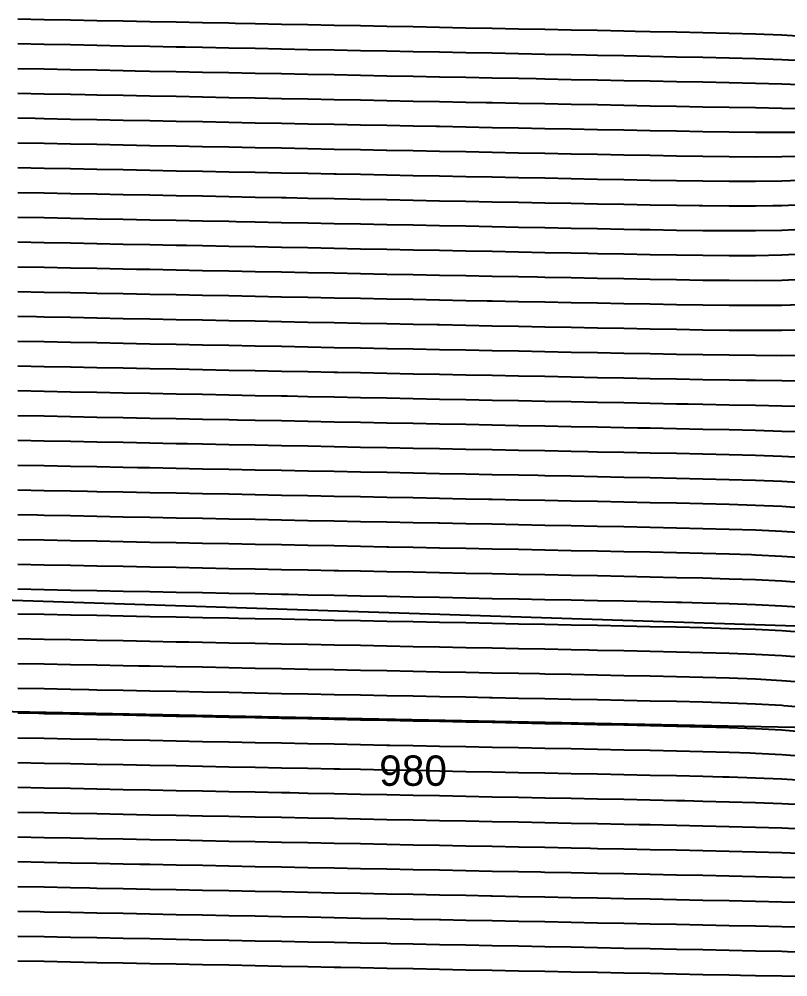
# Model space of a CAD drawing. Header units: metres. Extents: x 2416 to 4584, y 31 to 133.
# Drawn here: x 3298.6 to 3361.9, y 33.2 to 112.1 of the extents above; entities that cross this region are included whole.
import ezdxf
from ezdxf.enums import TextEntityAlignment as Align

# ---------------------------------------------------------------- set-up
doc = ezdxf.new("R2010")
doc.units = ezdxf.units.M
for name, color, linetype in [('Vs_1000', 7, 'Continuous'), ('Vs_1020', 7, 'Continuous'), ('Vs_1040', 7, 'Continuous'), ('Vs_1060', 7, 'Continuous'), ('Vs_1080', 7, 'Continuous'), ('Vs_1100', 7, 'Continuous'), ('Vs_1120', 7, 'Continuous'), ('Vs_1140', 7, 'Continuous'), ('Vs_380', 7, 'Continuous'), ('Vs_400', 7, 'Continuous'), ('Vs_420', 7, 'Continuous'), ('Vs_440', 7, 'Continuous'), ('Vs_460', 7, 'Continuous'), ('Vs_480', 7, 'Continuous'), ('Vs_500', 7, 'Continuous'), ('Vs_520', 7, 'Continuous'), ('Vs_540', 7, 'Continuous'), ('Vs_560', 7, 'Continuous'), ('Vs_580', 7, 'Continuous'), ('Vs_600', 7, 'Continuous'), ('Vs_620', 7, 'Continuous'), ('Vs_640', 7, 'Continuous'), ('Vs_660', 7, 'Continuous'), ('Vs_680', 7, 'Continuous'), ('Vs_700', 7, 'Continuous'), ('Vs_720', 7, 'Continuous'), ('Vs_740', 7, 'Continuous'), ('Vs_760', 7, 'Continuous'), ('Vs_780', 7, 'Continuous'), ('Vs_800', 7, 'Continuous'), ('Vs_820', 7, 'Continuous'), ('Vs_840', 7, 'Continuous'), ('Vs_860', 7, 'Continuous'), ('Vs_880', 7, 'Continuous'), ('Vs_900', 7, 'Continuous'), ('Vs_920', 7, 'Continuous'), ('Vs_940', 7, 'Continuous'), ('Vs_960', 7, 'Continuous'), ('Vs_980', 7, 'Continuous')]:
    doc.layers.add(name, color=color, linetype=linetype)

msp = doc.modelspace()

# ---------------------------------------------------------------- linework, layer by layer
at = {"layer": 'Vs_1000'}
msp.add_lwpolyline([(3363.578, 47.333), (3361.41, 47.442), (3359.242, 47.524), (3357.073, 47.589), (3354.905, 47.644), (3353.415, 47.678), (3352.737, 47.694), (3350.569, 47.74), (3348.401, 47.785), (3346.233, 47.829), (3344.065, 47.873), (3341.897, 47.916), (3339.729, 47.959), (3337.561, 48.002), (3335.393, 48.045), (3333.225, 48.088), (3331.057, 48.131), (3328.889, 48.174), (3326.721, 48.217), (3324.552, 48.26), (3322.384, 48.302), (3320.91, 48.332), (3320.216, 48.345), (3318.048, 48.388), (3315.88, 48.431), (3313.712, 48.474), (3311.544, 48.517), (3309.376, 48.56), (3307.208, 48.603), (3305.04, 48.646), (3302.872, 48.689), (3300.704, 48.732), (3298.536, 48.775)], dxfattribs=at)
at = {"layer": 'Vs_1020'}
msp.add_lwpolyline([(3363.578, 45.338), (3361.41, 45.425), (3359.242, 45.495), (3357.073, 45.554), (3354.905, 45.606), (3352.737, 45.654), (3350.569, 45.7), (3349.658, 45.719), (3348.401, 45.744), (3346.233, 45.788), (3344.065, 45.831), (3341.897, 45.875), (3339.729, 45.918), (3337.561, 45.961), (3335.393, 46.004), (3333.225, 46.047), (3331.057, 46.09), (3328.889, 46.132), (3326.721, 46.175), (3324.552, 46.218), (3322.384, 46.261), (3320.216, 46.304), (3318.048, 46.347), (3316.798, 46.372), (3315.88, 46.39), (3313.712, 46.433), (3311.544, 46.476), (3309.376, 46.519), (3307.208, 46.562), (3305.04, 46.605), (3302.872, 46.648), (3300.704, 46.691), (3298.536, 46.733)], dxfattribs=at)
at = {"layer": 'Vs_1040'}
msp.add_lwpolyline([(3363.578, 43.334), (3361.41, 43.404), (3359.242, 43.465), (3357.073, 43.518), (3354.905, 43.568), (3352.737, 43.614), (3350.569, 43.659), (3348.401, 43.704), (3346.233, 43.747), (3345.646, 43.759), (3344.065, 43.79), (3341.897, 43.833), (3339.729, 43.876), (3337.561, 43.919), (3335.393, 43.962), (3333.225, 44.005), (3331.057, 44.048), (3328.889, 44.091), (3326.721, 44.134), (3324.552, 44.177), (3322.384, 44.22), (3320.216, 44.263), (3318.048, 44.306), (3315.88, 44.349), (3313.712, 44.392), (3312.686, 44.412), (3311.544, 44.435), (3309.376, 44.478), (3307.208, 44.521), (3305.04, 44.563), (3302.872, 44.606), (3300.704, 44.649), (3298.536, 44.692)], dxfattribs=at)
at = {"layer": 'Vs_1060'}
msp.add_lwpolyline([(3363.578, 41.319), (3361.41, 41.378), (3359.242, 41.432), (3357.073, 41.482), (3354.905, 41.529), (3352.737, 41.574), (3350.569, 41.619), (3348.401, 41.663), (3346.233, 41.706), (3344.065, 41.749), (3341.897, 41.792), (3341.559, 41.799), (3339.729, 41.835), (3337.561, 41.878), (3335.393, 41.921), (3333.225, 41.964), (3331.057, 42.007), (3328.889, 42.05), (3326.721, 42.093), (3324.552, 42.136), (3322.384, 42.179), (3320.216, 42.222), (3318.048, 42.265), (3315.88, 42.308), (3313.712, 42.351), (3311.544, 42.393), (3309.376, 42.436), (3308.575, 42.452), (3307.208, 42.479), (3305.04, 42.522), (3302.872, 42.565), (3300.704, 42.608), (3298.536, 42.651)], dxfattribs=at)
at = {"layer": 'Vs_1080'}
msp.add_lwpolyline([(3363.578, 39.295), (3361.41, 39.347), (3359.242, 39.396), (3357.073, 39.444), (3354.905, 39.49), (3352.737, 39.534), (3350.569, 39.578), (3348.401, 39.622), (3346.233, 39.665), (3344.065, 39.708), (3341.897, 39.751), (3339.729, 39.794), (3337.561, 39.837), (3337.454, 39.839), (3335.393, 39.88), (3333.225, 39.923), (3331.057, 39.966), (3328.889, 40.009), (3326.721, 40.052), (3324.552, 40.095), (3322.384, 40.138), (3320.216, 40.181), (3318.048, 40.223), (3315.88, 40.266), (3313.712, 40.309), (3311.544, 40.352), (3309.376, 40.395), (3307.208, 40.438), (3305.04, 40.481), (3304.463, 40.492), (3302.872, 40.524), (3300.704, 40.567), (3298.536, 40.61)], dxfattribs=at)
at = {"layer": 'Vs_1100'}
msp.add_lwpolyline([(3363.578, 37.265), (3361.41, 37.313), (3359.242, 37.359), (3357.073, 37.405), (3354.905, 37.45), (3352.737, 37.494), (3350.569, 37.537), (3348.401, 37.581), (3346.233, 37.624), (3344.065, 37.667), (3341.897, 37.71), (3339.729, 37.753), (3337.561, 37.796), (3335.393, 37.839), (3333.343, 37.879), (3333.225, 37.882), (3331.057, 37.925), (3328.889, 37.968), (3326.721, 38.011), (3324.552, 38.053), (3322.384, 38.096), (3320.216, 38.139), (3318.048, 38.182), (3315.88, 38.225), (3313.712, 38.268), (3311.544, 38.311), (3309.376, 38.354), (3307.208, 38.397), (3305.04, 38.44), (3302.872, 38.483), (3300.704, 38.526), (3300.351, 38.533), (3298.536, 38.569)], dxfattribs=at)
at = {"layer": 'Vs_1120'}
msp.add_lwpolyline([(3363.578, 35.23), (3361.862, 35.266), (3361.41, 35.276), (3359.242, 35.321), (3357.073, 35.365), (3354.905, 35.409), (3352.737, 35.453), (3350.569, 35.496), (3348.401, 35.54), (3346.233, 35.583), (3344.065, 35.626), (3341.897, 35.669), (3339.729, 35.712), (3337.561, 35.755), (3335.393, 35.798), (3333.225, 35.841), (3331.057, 35.883), (3329.232, 35.92), (3328.889, 35.926), (3326.721, 35.969), (3324.552, 36.012), (3322.384, 36.055), (3320.216, 36.098), (3318.048, 36.141), (3315.88, 36.184), (3313.712, 36.227), (3311.544, 36.27), (3309.376, 36.313), (3307.208, 36.356), (3305.04, 36.399), (3302.872, 36.442), (3300.704, 36.484), (3298.536, 36.527)], dxfattribs=at)
at = {"layer": 'Vs_1140'}
msp.add_lwpolyline([(3363.578, 33.193), (3361.41, 33.237), (3359.242, 33.282), (3358.003, 33.307), (3357.073, 33.325), (3354.905, 33.369), (3352.737, 33.412), (3350.569, 33.455), (3348.401, 33.499), (3346.233, 33.542), (3344.065, 33.585), (3341.897, 33.628), (3339.729, 33.671), (3337.561, 33.713), (3335.393, 33.756), (3333.225, 33.799), (3331.057, 33.842), (3328.889, 33.885), (3326.721, 33.928), (3325.12, 33.96), (3324.552, 33.971), (3322.384, 34.014), (3320.216, 34.057), (3318.048, 34.1), (3315.88, 34.143), (3313.712, 34.186), (3311.544, 34.229), (3309.376, 34.272), (3307.208, 34.314), (3305.04, 34.357), (3302.872, 34.4), (3300.704, 34.443), (3298.536, 34.486)], dxfattribs=at)
at = {"layer": 'Vs_380'}
msp.add_lwpolyline([(3363.578, 110.591), (3361.41, 110.724), (3359.242, 110.811), (3357.073, 110.875), (3354.905, 110.927), (3352.737, 110.975), (3350.569, 111.02), (3349.332, 111.045), (3348.401, 111.064), (3346.233, 111.108), (3344.065, 111.151), (3341.897, 111.194), (3339.729, 111.237), (3337.561, 111.28), (3335.393, 111.323), (3333.225, 111.366), (3331.057, 111.408), (3328.889, 111.451), (3326.721, 111.494), (3324.552, 111.537), (3322.384, 111.58), (3320.216, 111.623), (3318.048, 111.666), (3316.408, 111.698), (3315.88, 111.709), (3313.712, 111.752), (3311.544, 111.795), (3309.376, 111.838), (3307.208, 111.881), (3305.04, 111.924), (3302.872, 111.967), (3300.704, 112.009), (3298.536, 112.052)], dxfattribs=at)
at = {"layer": 'Vs_400'}
msp.add_lwpolyline([(3363.578, 108.59), (3361.41, 108.704), (3359.242, 108.78), (3357.073, 108.839), (3354.905, 108.889), (3352.737, 108.935), (3350.569, 108.98), (3348.401, 109.023), (3346.233, 109.066), (3345.28, 109.085), (3344.065, 109.11), (3341.897, 109.153), (3339.729, 109.195), (3337.561, 109.238), (3335.393, 109.281), (3333.225, 109.324), (3331.057, 109.367), (3328.889, 109.41), (3326.721, 109.453), (3324.552, 109.496), (3322.384, 109.539), (3320.216, 109.582), (3318.048, 109.625), (3315.88, 109.668), (3313.712, 109.711), (3312.296, 109.739), (3311.544, 109.754), (3309.376, 109.797), (3307.208, 109.839), (3305.04, 109.882), (3302.872, 109.925), (3300.704, 109.968), (3298.536, 110.011)], dxfattribs=at)
at = {"layer": 'Vs_420'}
msp.add_lwpolyline([(3363.578, 106.62), (3361.41, 106.698), (3359.242, 106.757), (3357.073, 106.806), (3354.905, 106.852), (3352.737, 106.896), (3350.569, 106.939), (3348.401, 106.983), (3346.233, 107.026), (3344.065, 107.068), (3341.897, 107.111), (3341.178, 107.126), (3339.729, 107.154), (3337.561, 107.197), (3335.393, 107.24), (3333.225, 107.283), (3331.057, 107.326), (3328.889, 107.369), (3326.721, 107.412), (3324.552, 107.455), (3322.384, 107.498), (3320.216, 107.541), (3318.048, 107.584), (3315.88, 107.627), (3313.712, 107.669), (3311.544, 107.712), (3309.376, 107.755), (3308.184, 107.779), (3307.208, 107.798), (3305.04, 107.841), (3302.872, 107.884), (3300.704, 107.927), (3298.536, 107.97)], dxfattribs=at)
at = {"layer": 'Vs_440'}
msp.add_lwpolyline([(3363.578, 104.671), (3361.41, 104.702), (3359.242, 104.738), (3357.073, 104.776), (3354.905, 104.816), (3352.737, 104.857), (3350.569, 104.9), (3348.401, 104.942), (3346.233, 104.985), (3344.065, 105.027), (3341.897, 105.07), (3339.729, 105.113), (3337.561, 105.156), (3337.066, 105.166), (3335.393, 105.199), (3333.225, 105.242), (3331.057, 105.285), (3328.889, 105.328), (3326.721, 105.371), (3324.552, 105.414), (3322.384, 105.457), (3320.216, 105.499), (3318.048, 105.542), (3315.88, 105.585), (3313.712, 105.628), (3311.544, 105.671), (3309.376, 105.714), (3307.208, 105.757), (3305.04, 105.8), (3304.072, 105.819), (3302.872, 105.843), (3300.704, 105.886), (3298.536, 105.929)], dxfattribs=at)
at = {"layer": 'Vs_460'}
msp.add_lwpolyline([(3363.578, 102.728), (3361.41, 102.71), (3359.242, 102.72), (3357.073, 102.746), (3354.905, 102.78), (3352.737, 102.819), (3350.569, 102.86), (3348.401, 102.901), (3346.233, 102.944), (3344.065, 102.986), (3341.897, 103.029), (3339.729, 103.072), (3337.561, 103.115), (3335.393, 103.158), (3333.225, 103.201), (3332.954, 103.206), (3331.057, 103.244), (3328.889, 103.287), (3326.721, 103.329), (3324.552, 103.372), (3322.384, 103.415), (3320.216, 103.458), (3318.048, 103.501), (3315.88, 103.544), (3313.712, 103.587), (3311.544, 103.63), (3309.376, 103.673), (3307.208, 103.716), (3305.04, 103.759), (3302.872, 103.802), (3300.704, 103.845), (3299.96, 103.859), (3298.536, 103.888)], dxfattribs=at)
at = {"layer": 'Vs_480'}
msp.add_lwpolyline([(3363.578, 100.776), (3361.41, 100.713), (3359.242, 100.701), (3357.073, 100.716), (3354.905, 100.745), (3352.737, 100.78), (3350.569, 100.82), (3348.401, 100.861), (3346.233, 100.903), (3344.065, 100.945), (3341.897, 100.988), (3339.729, 101.031), (3337.561, 101.074), (3335.393, 101.117), (3333.225, 101.159), (3331.057, 101.202), (3328.889, 101.245), (3328.841, 101.246), (3326.721, 101.288), (3324.552, 101.331), (3322.384, 101.374), (3320.216, 101.417), (3318.048, 101.46), (3315.88, 101.503), (3313.712, 101.546), (3311.544, 101.589), (3309.376, 101.632), (3307.208, 101.675), (3305.04, 101.718), (3302.872, 101.76), (3300.704, 101.803), (3298.536, 101.846)], dxfattribs=at)
at = {"layer": 'Vs_500'}
msp.add_lwpolyline([(3363.578, 98.803), (3361.41, 98.707), (3359.242, 98.677), (3357.073, 98.683), (3354.905, 98.708), (3352.737, 98.741), (3350.569, 98.779), (3348.401, 98.82), (3346.233, 98.862), (3344.065, 98.904), (3341.897, 98.947), (3339.729, 98.99), (3337.561, 99.032), (3335.393, 99.075), (3333.225, 99.118), (3331.057, 99.161), (3328.889, 99.204), (3326.721, 99.247), (3324.729, 99.286), (3324.552, 99.29), (3322.384, 99.333), (3320.216, 99.376), (3318.048, 99.419), (3315.88, 99.462), (3313.712, 99.505), (3311.544, 99.548), (3309.376, 99.59), (3307.208, 99.633), (3305.04, 99.676), (3302.872, 99.719), (3300.704, 99.762), (3298.536, 99.805)], dxfattribs=at)
at = {"layer": 'Vs_520'}
msp.add_lwpolyline([(3363.578, 96.804), (3361.41, 96.687), (3360.677, 96.673), (3359.242, 96.647), (3357.073, 96.648), (3354.905, 96.669), (3354.63, 96.673), (3352.737, 96.701), (3350.569, 96.739), (3348.401, 96.779), (3346.233, 96.821), (3344.065, 96.863), (3341.897, 96.906), (3339.729, 96.948), (3337.561, 96.991), (3335.393, 97.034), (3333.225, 97.077), (3331.057, 97.12), (3328.889, 97.163), (3326.721, 97.206), (3324.552, 97.249), (3322.384, 97.292), (3320.617, 97.327), (3320.216, 97.335), (3318.048, 97.378), (3315.88, 97.42), (3313.712, 97.463), (3311.544, 97.506), (3309.376, 97.549), (3307.208, 97.592), (3305.04, 97.635), (3302.872, 97.678), (3300.704, 97.721), (3298.536, 97.764)], dxfattribs=at)
at = {"layer": 'Vs_540'}
msp.add_lwpolyline([(3362.488, 94.714), (3361.41, 94.653), (3359.242, 94.61), (3357.073, 94.609), (3354.905, 94.629), (3352.737, 94.661), (3350.569, 94.698), (3349.732, 94.714), (3348.401, 94.738), (3346.233, 94.78), (3344.065, 94.822), (3341.897, 94.864), (3339.729, 94.907), (3337.561, 94.95), (3335.393, 94.993), (3333.225, 95.036), (3331.057, 95.079), (3328.889, 95.122), (3326.721, 95.165), (3324.552, 95.208), (3322.384, 95.25), (3320.216, 95.293), (3318.048, 95.336), (3316.505, 95.367), (3315.88, 95.379), (3313.712, 95.422), (3311.544, 95.465), (3309.376, 95.508), (3307.208, 95.551), (3305.04, 95.594), (3302.872, 95.637), (3300.704, 95.68), (3298.536, 95.723)], dxfattribs=at)
at = {"layer": 'Vs_560'}
msp.add_lwpolyline([(3363.578, 92.72), (3361.41, 92.605), (3359.242, 92.566), (3357.073, 92.566), (3354.905, 92.588), (3352.737, 92.62), (3350.569, 92.657), (3348.401, 92.697), (3346.233, 92.738), (3345.446, 92.754), (3344.065, 92.781), (3341.897, 92.823), (3339.729, 92.866), (3337.561, 92.909), (3335.393, 92.952), (3333.225, 92.995), (3331.057, 93.038), (3328.889, 93.08), (3326.721, 93.123), (3324.552, 93.166), (3322.384, 93.209), (3320.216, 93.252), (3318.048, 93.295), (3315.88, 93.338), (3313.712, 93.381), (3312.394, 93.407), (3311.544, 93.424), (3309.376, 93.467), (3307.208, 93.51), (3305.04, 93.553), (3302.872, 93.596), (3300.704, 93.638), (3298.536, 93.681)], dxfattribs=at)
at = {"layer": 'Vs_580'}
msp.add_lwpolyline([(3363.578, 90.643), (3361.41, 90.546), (3359.242, 90.516), (3357.073, 90.521), (3354.905, 90.545), (3352.737, 90.577), (3350.569, 90.615), (3348.401, 90.656), (3346.233, 90.697), (3344.065, 90.739), (3341.897, 90.782), (3341.289, 90.794), (3339.729, 90.825), (3337.561, 90.868), (3335.393, 90.91), (3333.225, 90.953), (3331.057, 90.996), (3328.889, 91.039), (3326.721, 91.082), (3324.552, 91.125), (3322.384, 91.168), (3320.216, 91.211), (3318.048, 91.254), (3315.88, 91.297), (3313.712, 91.34), (3311.544, 91.383), (3309.376, 91.426), (3308.282, 91.447), (3307.208, 91.468), (3305.04, 91.511), (3302.872, 91.554), (3300.704, 91.597), (3298.536, 91.64)], dxfattribs=at)
at = {"layer": 'Vs_600'}
msp.add_lwpolyline([(3363.578, 88.552), (3361.41, 88.48), (3359.242, 88.462), (3357.073, 88.474), (3354.905, 88.5), (3352.737, 88.535), (3350.569, 88.573), (3348.401, 88.614), (3346.233, 88.656), (3344.065, 88.698), (3341.897, 88.741), (3339.729, 88.784), (3337.561, 88.826), (3337.166, 88.834), (3335.393, 88.869), (3333.225, 88.912), (3331.057, 88.955), (3328.889, 88.998), (3326.721, 89.041), (3324.552, 89.084), (3322.384, 89.127), (3320.216, 89.17), (3318.048, 89.213), (3315.88, 89.256), (3313.712, 89.298), (3311.544, 89.341), (3309.376, 89.384), (3307.208, 89.427), (3305.04, 89.47), (3304.17, 89.487), (3302.872, 89.513), (3300.704, 89.556), (3298.536, 89.599)], dxfattribs=at)
at = {"layer": 'Vs_620'}
msp.add_lwpolyline([(3363.578, 86.45), (3361.41, 86.408), (3359.242, 86.406), (3357.073, 86.425), (3354.905, 86.455), (3352.737, 86.492), (3350.569, 86.531), (3348.401, 86.572), (3346.233, 86.614), (3344.065, 86.657), (3341.897, 86.699), (3339.729, 86.742), (3337.561, 86.785), (3335.393, 86.828), (3333.225, 86.871), (3333.051, 86.874), (3331.057, 86.914), (3328.889, 86.957), (3326.721, 87), (3324.552, 87.043), (3322.384, 87.086), (3320.216, 87.128), (3318.048, 87.171), (3315.88, 87.214), (3313.712, 87.257), (3311.544, 87.3), (3309.376, 87.343), (3307.208, 87.386), (3305.04, 87.429), (3302.872, 87.472), (3300.704, 87.515), (3300.058, 87.528), (3298.536, 87.558)], dxfattribs=at)
at = {"layer": 'Vs_640'}
msp.add_lwpolyline([(3363.578, 84.344), (3361.41, 84.333), (3359.242, 84.347), (3357.073, 84.375), (3354.905, 84.41), (3352.737, 84.448), (3350.569, 84.489), (3348.401, 84.53), (3346.233, 84.573), (3344.065, 84.615), (3341.897, 84.658), (3339.729, 84.701), (3337.561, 84.744), (3335.393, 84.787), (3333.225, 84.83), (3331.057, 84.873), (3328.939, 84.915), (3328.889, 84.916), (3326.721, 84.958), (3324.552, 85.001), (3322.384, 85.044), (3320.216, 85.087), (3318.048, 85.13), (3315.88, 85.173), (3313.712, 85.216), (3311.544, 85.259), (3309.376, 85.302), (3307.208, 85.345), (3305.04, 85.388), (3302.872, 85.431), (3300.704, 85.474), (3298.536, 85.517)], dxfattribs=at)
at = {"layer": 'Vs_660'}
msp.add_lwpolyline([(3363.578, 82.236), (3361.41, 82.258), (3359.242, 82.288), (3358.458, 82.302), (3357.073, 82.325), (3354.905, 82.364), (3352.737, 82.405), (3350.569, 82.446), (3348.401, 82.489), (3346.233, 82.531), (3344.065, 82.574), (3341.897, 82.617), (3339.729, 82.66), (3337.561, 82.703), (3335.393, 82.746), (3333.225, 82.789), (3331.057, 82.831), (3328.889, 82.874), (3326.721, 82.917), (3324.827, 82.955), (3324.552, 82.96), (3322.384, 83.003), (3320.216, 83.046), (3318.048, 83.089), (3315.88, 83.132), (3313.712, 83.175), (3311.544, 83.218), (3309.376, 83.261), (3307.208, 83.304), (3305.04, 83.347), (3302.872, 83.389), (3300.704, 83.432), (3298.536, 83.475)], dxfattribs=at)
at = {"layer": 'Vs_680'}
msp.add_lwpolyline([(3363.578, 80.131), (3361.41, 80.183), (3359.242, 80.23), (3357.073, 80.274), (3354.905, 80.318), (3353.706, 80.342), (3352.737, 80.361), (3350.569, 80.404), (3348.401, 80.447), (3346.233, 80.49), (3344.065, 80.533), (3341.897, 80.576), (3339.729, 80.619), (3337.561, 80.661), (3335.393, 80.704), (3333.225, 80.747), (3331.057, 80.79), (3328.889, 80.833), (3326.721, 80.876), (3324.552, 80.919), (3322.384, 80.962), (3320.715, 80.995), (3320.216, 81.005), (3318.048, 81.048), (3315.88, 81.091), (3313.712, 81.134), (3311.544, 81.177), (3309.376, 81.219), (3307.208, 81.262), (3305.04, 81.305), (3302.872, 81.348), (3300.704, 81.391), (3298.536, 81.434)], dxfattribs=at)
at = {"layer": 'Vs_700'}
msp.add_lwpolyline([(3363.578, 78.03), (3361.41, 78.11), (3359.242, 78.172), (3357.073, 78.225), (3354.905, 78.272), (3352.737, 78.317), (3350.569, 78.362), (3349.554, 78.382), (3348.401, 78.405), (3346.233, 78.448), (3344.065, 78.491), (3341.897, 78.534), (3339.729, 78.577), (3337.561, 78.62), (3335.393, 78.663), (3333.225, 78.706), (3331.057, 78.749), (3328.889, 78.792), (3326.721, 78.835), (3324.552, 78.878), (3322.384, 78.921), (3320.216, 78.964), (3318.048, 79.007), (3316.603, 79.035), (3315.88, 79.049), (3313.712, 79.092), (3311.544, 79.135), (3309.376, 79.178), (3307.208, 79.221), (3305.04, 79.264), (3302.872, 79.307), (3300.704, 79.35), (3298.536, 79.393)], dxfattribs=at)
at = {"layer": 'Vs_720'}
msp.add_lwpolyline([(3363.578, 75.936), (3361.41, 76.041), (3359.242, 76.116), (3357.073, 76.176), (3354.905, 76.227), (3352.737, 76.274), (3350.569, 76.319), (3348.401, 76.363), (3346.233, 76.407), (3345.462, 76.422), (3344.065, 76.45), (3341.897, 76.493), (3339.729, 76.536), (3337.561, 76.579), (3335.393, 76.622), (3333.225, 76.665), (3331.057, 76.708), (3328.889, 76.751), (3326.721, 76.794), (3324.552, 76.837), (3322.384, 76.879), (3320.216, 76.922), (3318.048, 76.965), (3315.88, 77.008), (3313.712, 77.051), (3312.491, 77.075), (3311.544, 77.094), (3309.376, 77.137), (3307.208, 77.18), (3305.04, 77.223), (3302.872, 77.266), (3300.704, 77.309), (3298.536, 77.352)], dxfattribs=at)
at = {"layer": 'Vs_740'}
msp.add_lwpolyline([(3363.578, 73.851), (3361.41, 73.977), (3359.242, 74.063), (3357.073, 74.128), (3354.905, 74.182), (3352.737, 74.231), (3350.569, 74.277), (3348.401, 74.322), (3346.233, 74.365), (3344.065, 74.409), (3341.897, 74.452), (3341.363, 74.462), (3339.729, 74.495), (3337.561, 74.538), (3335.393, 74.581), (3333.225, 74.624), (3331.057, 74.667), (3328.889, 74.709), (3326.721, 74.752), (3324.552, 74.795), (3322.384, 74.838), (3320.216, 74.881), (3318.048, 74.924), (3315.88, 74.967), (3313.712, 75.01), (3311.544, 75.053), (3309.376, 75.096), (3308.379, 75.116), (3307.208, 75.139), (3305.04, 75.182), (3302.872, 75.225), (3300.704, 75.268), (3298.536, 75.31)], dxfattribs=at)
at = {"layer": 'Vs_760'}
msp.add_lwpolyline([(3362.474, 71.849), (3361.41, 71.918), (3359.242, 72.012), (3357.073, 72.082), (3354.905, 72.138), (3352.737, 72.188), (3350.569, 72.235), (3348.401, 72.28), (3346.233, 72.324), (3344.065, 72.367), (3341.897, 72.41), (3339.729, 72.453), (3337.561, 72.496), (3337.257, 72.503), (3335.393, 72.539), (3333.225, 72.582), (3331.057, 72.625), (3328.889, 72.668), (3326.721, 72.711), (3324.552, 72.754), (3322.384, 72.797), (3320.216, 72.84), (3318.048, 72.883), (3315.88, 72.926), (3313.712, 72.969), (3311.544, 73.012), (3309.376, 73.055), (3307.208, 73.098), (3305.04, 73.14), (3304.267, 73.156), (3302.872, 73.183), (3300.704, 73.226), (3298.536, 73.269)], dxfattribs=at)
at = {"layer": 'Vs_780'}
msp.add_lwpolyline([(3363.578, 69.717), (3361.41, 69.865), (3360.875, 69.889), (3359.242, 69.964), (3357.073, 70.037), (3354.905, 70.095), (3352.737, 70.146), (3350.569, 70.193), (3348.401, 70.238), (3346.233, 70.282), (3344.065, 70.326), (3341.897, 70.369), (3339.729, 70.412), (3337.561, 70.455), (3335.393, 70.498), (3333.225, 70.541), (3333.147, 70.543), (3331.057, 70.584), (3328.889, 70.627), (3326.721, 70.67), (3324.552, 70.713), (3322.384, 70.756), (3320.216, 70.799), (3318.048, 70.842), (3315.88, 70.885), (3313.712, 70.928), (3311.544, 70.97), (3309.376, 71.013), (3307.208, 71.056), (3305.04, 71.099), (3302.872, 71.142), (3300.704, 71.185), (3300.155, 71.196), (3298.536, 71.228)], dxfattribs=at)
at = {"layer": 'Vs_800'}
msp.add_lwpolyline([(3363.578, 67.667), (3361.41, 67.817), (3359.242, 67.918), (3358.905, 67.93), (3357.073, 67.992), (3354.905, 68.052), (3352.737, 68.104), (3350.569, 68.151), (3348.401, 68.197), (3346.233, 68.241), (3344.065, 68.285), (3341.897, 68.328), (3339.729, 68.371), (3337.561, 68.414), (3335.393, 68.457), (3333.225, 68.5), (3331.057, 68.543), (3329.036, 68.583), (3328.889, 68.586), (3326.721, 68.629), (3324.552, 68.672), (3322.384, 68.715), (3320.216, 68.758), (3318.048, 68.8), (3315.88, 68.843), (3313.712, 68.886), (3311.544, 68.929), (3309.376, 68.972), (3307.208, 69.015), (3305.04, 69.058), (3302.872, 69.101), (3300.704, 69.144), (3298.536, 69.187)], dxfattribs=at)
at = {"layer": 'Vs_820'}
for points in [[(3070.464, 71.662), (3703.964, 50.903)], [(3363.578, 65.621), (3361.41, 65.771), (3359.242, 65.874), (3357.073, 65.949), (3356.329, 65.97), (3354.905, 66.01), (3352.737, 66.062), (3350.569, 66.11), (3348.401, 66.155), (3346.233, 66.2), (3344.065, 66.243), (3341.897, 66.287), (3339.729, 66.33), (3337.561, 66.373), (3335.393, 66.416), (3333.225, 66.459), (3331.057, 66.502), (3328.889, 66.545), (3326.721, 66.588), (3324.924, 66.623), (3324.552, 66.63), (3322.384, 66.673), (3320.216, 66.716), (3318.048, 66.759), (3315.88, 66.802), (3313.712, 66.845), (3311.544, 66.888), (3309.376, 66.931), (3307.208, 66.974), (3305.04, 67.017), (3302.872, 67.06), (3300.704, 67.103), (3298.536, 67.146)]]:
    msp.add_lwpolyline(points, dxfattribs=at)
at = {"layer": 'Vs_840'}
msp.add_lwpolyline([(3363.578, 63.574), (3361.41, 63.725), (3359.242, 63.829), (3357.073, 63.906), (3354.905, 63.967), (3353.15, 64.01), (3352.737, 64.02), (3350.569, 64.068), (3348.401, 64.114), (3346.233, 64.158), (3344.065, 64.202), (3341.897, 64.245), (3339.729, 64.289), (3337.561, 64.332), (3335.393, 64.375), (3333.225, 64.418), (3331.057, 64.46), (3328.889, 64.503), (3326.721, 64.546), (3324.552, 64.589), (3322.384, 64.632), (3320.813, 64.663), (3320.216, 64.675), (3318.048, 64.718), (3315.88, 64.761), (3313.712, 64.804), (3311.544, 64.847), (3309.376, 64.89), (3307.208, 64.933), (3305.04, 64.976), (3302.872, 65.019), (3300.704, 65.061), (3298.536, 65.104)], dxfattribs=at)
at = {"layer": 'Vs_860'}
msp.add_lwpolyline([(3363.578, 61.517), (3361.41, 61.676), (3359.242, 61.784), (3357.073, 61.863), (3354.905, 61.925), (3352.737, 61.978), (3350.569, 62.027), (3349.462, 62.05), (3348.401, 62.073), (3346.233, 62.117), (3344.065, 62.161), (3341.897, 62.204), (3339.729, 62.247), (3337.561, 62.29), (3335.393, 62.333), (3333.225, 62.376), (3331.057, 62.419), (3328.889, 62.462), (3326.721, 62.505), (3324.552, 62.548), (3322.384, 62.591), (3320.216, 62.634), (3318.048, 62.677), (3316.701, 62.704), (3315.88, 62.72), (3313.712, 62.763), (3311.544, 62.806), (3309.376, 62.849), (3307.208, 62.891), (3305.04, 62.934), (3302.872, 62.977), (3300.704, 63.02), (3298.536, 63.063)], dxfattribs=at)
at = {"layer": 'Vs_880'}
msp.add_lwpolyline([(3363.578, 59.452), (3361.41, 59.625), (3359.242, 59.738), (3357.073, 59.82), (3354.905, 59.883), (3352.737, 59.937), (3350.569, 59.985), (3348.401, 60.031), (3346.233, 60.076), (3345.51, 60.09), (3344.065, 60.12), (3341.897, 60.163), (3339.729, 60.206), (3337.561, 60.249), (3335.393, 60.292), (3333.225, 60.335), (3331.057, 60.378), (3328.889, 60.421), (3326.721, 60.464), (3324.552, 60.507), (3322.384, 60.55), (3320.216, 60.593), (3318.048, 60.636), (3315.88, 60.679), (3313.712, 60.721), (3312.589, 60.744), (3311.544, 60.764), (3309.376, 60.807), (3307.208, 60.85), (3305.04, 60.893), (3302.872, 60.936), (3300.704, 60.979), (3298.536, 61.022)], dxfattribs=at)
at = {"layer": 'Vs_900'}
msp.add_lwpolyline([(3362.54, 57.477), (3361.41, 57.575), (3359.242, 57.694), (3357.073, 57.777), (3354.905, 57.841), (3352.737, 57.895), (3350.569, 57.944), (3348.401, 57.99), (3346.233, 58.035), (3344.065, 58.078), (3341.897, 58.122), (3341.449, 58.131), (3339.729, 58.165), (3337.561, 58.208), (3335.393, 58.251), (3333.225, 58.294), (3331.057, 58.337), (3328.889, 58.38), (3326.721, 58.423), (3324.552, 58.466), (3322.384, 58.509), (3320.216, 58.551), (3318.048, 58.594), (3315.88, 58.637), (3313.712, 58.68), (3311.544, 58.723), (3309.376, 58.766), (3308.477, 58.784), (3307.208, 58.809), (3305.04, 58.852), (3302.872, 58.895), (3300.704, 58.938), (3298.536, 58.981)], dxfattribs=at)
at = {"layer": 'Vs_920'}
msp.add_lwpolyline([(3363.578, 55.338), (3361.561, 55.518), (3361.41, 55.531), (3359.242, 55.652), (3357.073, 55.736), (3354.905, 55.8), (3352.737, 55.854), (3350.569, 55.903), (3348.401, 55.949), (3346.233, 55.993), (3344.065, 56.037), (3341.897, 56.081), (3339.729, 56.124), (3337.561, 56.167), (3337.352, 56.171), (3335.393, 56.21), (3333.225, 56.253), (3331.057, 56.296), (3328.889, 56.339), (3326.721, 56.381), (3324.552, 56.424), (3322.384, 56.467), (3320.216, 56.51), (3318.048, 56.553), (3315.88, 56.596), (3313.712, 56.639), (3311.544, 56.682), (3309.376, 56.725), (3307.208, 56.768), (3305.04, 56.811), (3304.365, 56.824), (3302.872, 56.854), (3300.704, 56.897), (3298.536, 56.94)], dxfattribs=at)
at = {"layer": 'Vs_940'}
for points in [[(2418.3, 72.575), (3381.71, 53.369)], [(3363.578, 53.313), (3361.41, 53.497), (3360.296, 53.558), (3359.242, 53.615), (3357.073, 53.697), (3354.905, 53.76), (3352.737, 53.814), (3350.569, 53.862), (3348.401, 53.908), (3346.233, 53.952), (3344.065, 53.996), (3341.897, 54.039), (3339.729, 54.082), (3337.561, 54.126), (3335.393, 54.168), (3333.244, 54.211), (3333.225, 54.211), (3331.057, 54.254), (3328.889, 54.297), (3326.721, 54.34), (3324.552, 54.383), (3322.384, 54.426), (3320.216, 54.469), (3318.048, 54.512), (3315.88, 54.555), (3313.712, 54.598), (3311.544, 54.641), (3309.376, 54.684), (3307.208, 54.727), (3305.04, 54.77), (3302.872, 54.812), (3300.704, 54.855), (3300.253, 54.864), (3298.536, 54.898)]]:
    msp.add_lwpolyline(points, dxfattribs=at)
at = {"layer": 'Vs_960'}
msp.add_lwpolyline([(3363.578, 51.31), (3361.41, 51.474), (3359.242, 51.582), (3358.8, 51.598), (3357.073, 51.66), (3354.905, 51.721), (3352.737, 51.774), (3350.569, 51.821), (3348.401, 51.867), (3346.233, 51.911), (3344.065, 51.955), (3341.897, 51.998), (3339.729, 52.041), (3337.561, 52.084), (3335.393, 52.127), (3333.225, 52.17), (3331.057, 52.213), (3329.134, 52.251), (3328.889, 52.256), (3326.721, 52.299), (3324.552, 52.342), (3322.384, 52.385), (3320.216, 52.428), (3318.048, 52.471), (3315.88, 52.514), (3313.712, 52.557), (3311.544, 52.6), (3309.376, 52.642), (3307.208, 52.685), (3305.04, 52.728), (3302.872, 52.771), (3300.704, 52.814), (3298.536, 52.857)], dxfattribs=at)
at = {"layer": 'Vs_980'}
msp.add_lwpolyline([(3363.578, 49.321), (3361.41, 49.457), (3359.242, 49.553), (3357.073, 49.624), (3356.552, 49.638), (3354.905, 49.683), (3352.737, 49.734), (3350.569, 49.781), (3348.401, 49.826), (3346.233, 49.87), (3344.065, 49.914), (3341.897, 49.957), (3339.729, 50), (3337.561, 50.043), (3335.393, 50.086), (3333.225, 50.129), (3331.057, 50.172), (3328.889, 50.215), (3326.721, 50.258), (3325.022, 50.291), (3324.552, 50.301), (3322.384, 50.344), (3320.216, 50.387), (3318.048, 50.43), (3315.88, 50.472), (3313.712, 50.515), (3311.544, 50.558), (3309.376, 50.601), (3307.208, 50.644), (3305.04, 50.687), (3302.872, 50.73), (3300.704, 50.773), (3298.536, 50.816)], dxfattribs=at)

# ---------------------------------------------------------------- texts
msp.add_text('980', height=2.5, dxfattribs=at).set_placement((3331.057, 50.172), align=Align.MIDDLE_CENTER)

doc.saveas('drawing.dxf')
